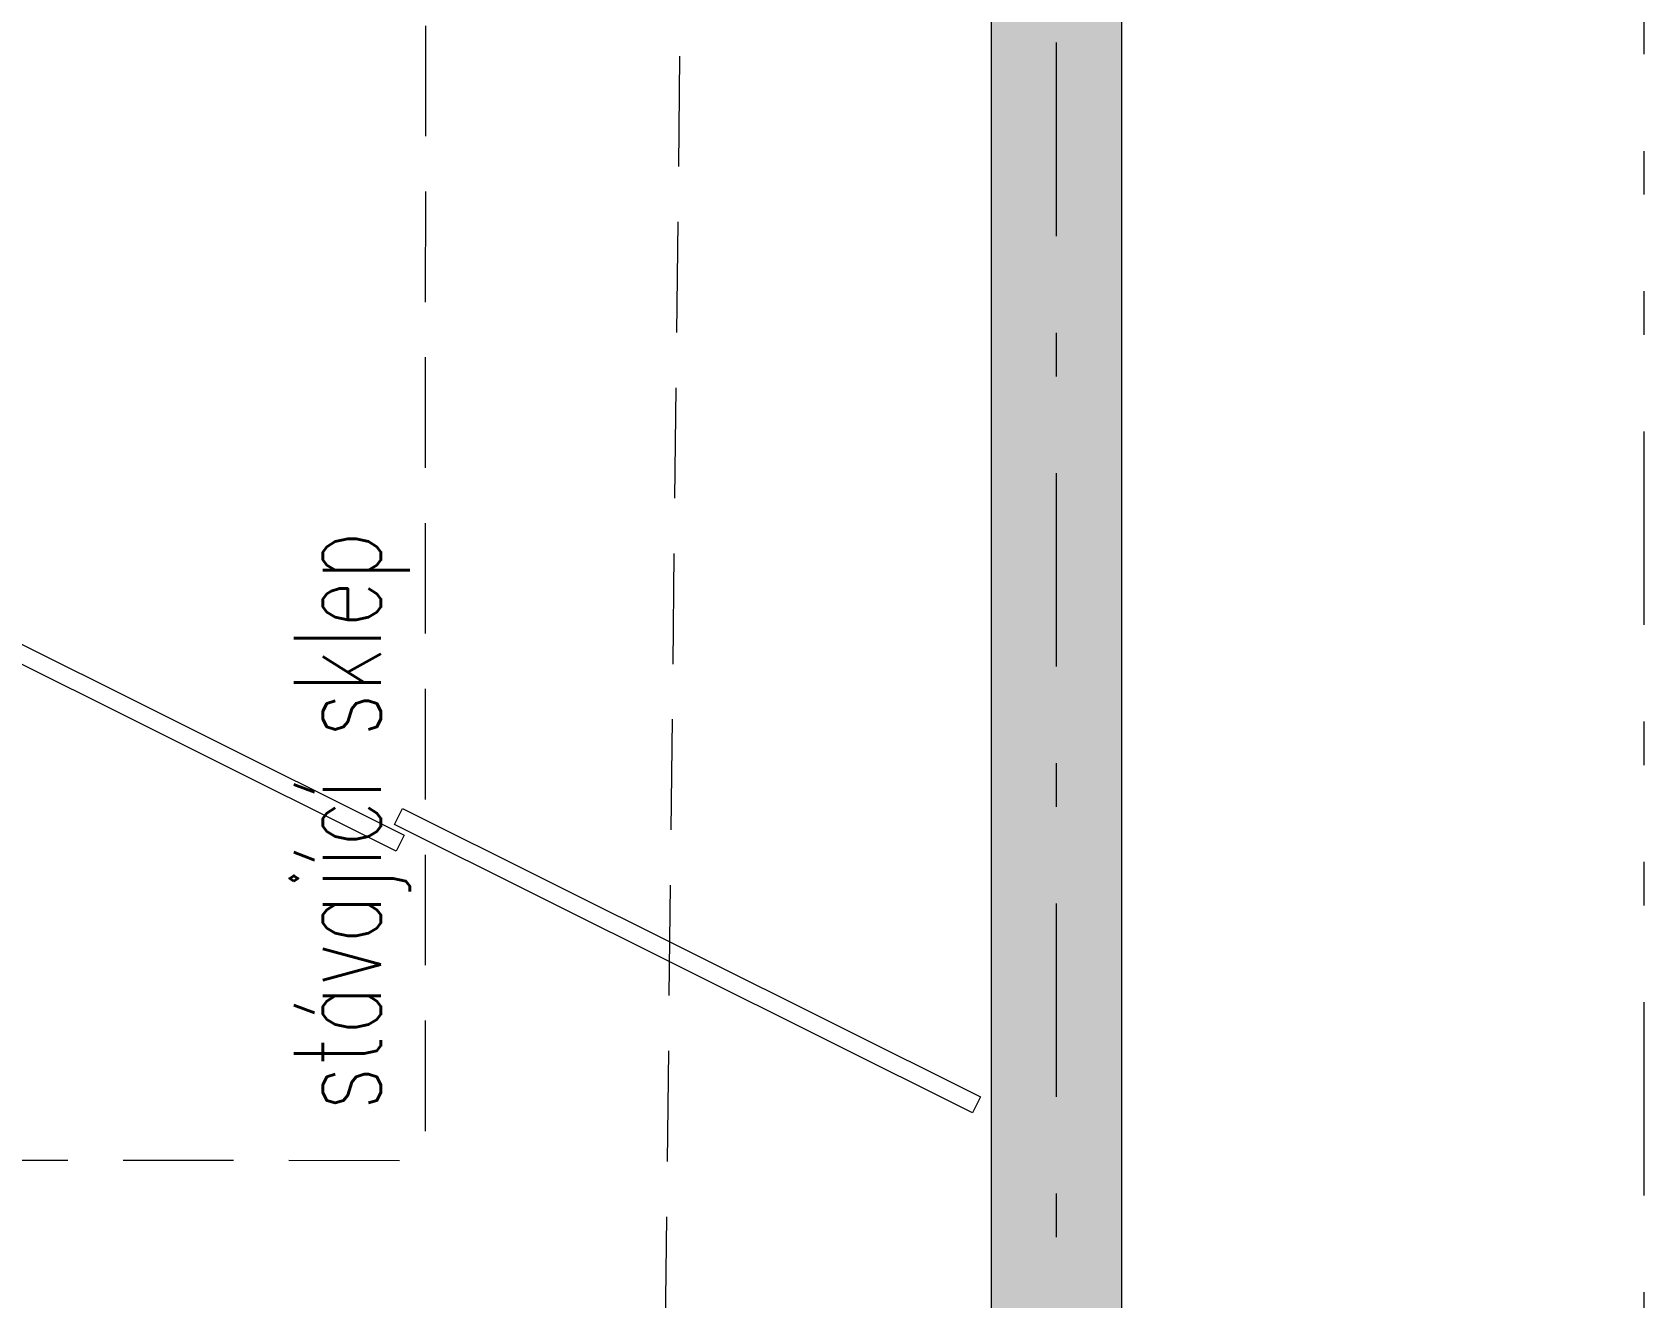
# Model space of a CAD drawing. Header units: metres. Extents: x -45 to 1930, y -347 to 488.
# Drawn here: x -15.806 to -12.103, y -29.248 to -26.34 of the extents above; entities that cross this region are included whole.
import ezdxf

# ---------------------------------------------------------------- set-up
doc = ezdxf.new("R2010")
doc.units = ezdxf.units.M
for name, pattern in [('GETRENNT', [31.75, 12.7, -6.35, 0, -6.35, 0, -6.35]), ('ČERCHOVANÁ', [25.4, 12.7, -6.35, 0, -6.35]), ('ČÁRKOVANÁ', [19.05, 12.7, -6.35])]:
    doc.linetypes.add(name, pattern=pattern)
doc.layers.add('FLOATINGWINDOWS', color=2, linetype='Continuous', plot=False)
for name, color, linetype in [('OSA', 7, 'ČERCHOVANÁ'), ('popis', 6, 'Continuous'), ('SRAFY', 3, 'Continuous'), ('zariz.predmety', 203, 'Continuous'), ('ZDIVO', 1, 'Continuous')]:
    doc.layers.add(name, color=color, linetype=linetype)
doc.styles.add('ROMANS', font='romans.shx', dxfattribs={"width": 0.7})

msp = doc.modelspace()

# ---------------------------------------------------------------- hatches: boundary and pattern name
at = {"layer": 'SRAFY', "linetype": 'Continuous', "lineweight": 0}
h = msp.add_hatch(color=256, dxfattribs=at)
h.paths.add_polyline_path([(-17.772471, -25.857673), (-17.772419, -25.707673), (-18.452857, -25.707673), (-18.452857, -25.857673)])
h.paths.add_polyline_path([(-17.172471, -25.857673), (-17.172419, -25.707673), (-17.772419, -25.707673), (-17.772471, -25.857673)])
h.paths.add_polyline_path([(-17.172523, -26.007673), (-17.172471, -25.857673), (-17.772471, -25.857673), (-17.772523, -26.007673)])
h.paths.add_polyline_path([(-17.772523, -26.007673), (-17.772471, -25.857673), (-18.452857, -25.857673), (-18.452857, -26.007673)])
h.paths.add_polyline_path([(-14.902419, -25.707673), (-14.902471, -25.857673), (-14.312325, -25.857673), (-14.310621, -25.707673)])
h.paths.add_polyline_path([(-14.31403, -26.007673), (-14.312325, -25.857673), (-14.902471, -25.857673), (-14.902523, -26.007673)])
h.paths.add_polyline_path([(-13.452857, -25.857673), (-13.452857, -25.707673), (-14.310621, -25.707673), (-14.312325, -25.857673)])
h.paths.add_polyline_path([(-13.602857, -26.007673), (-13.602857, -29.606209, -0.41421356), (-13.452857, -29.456209), (-13.452857, -25.857673), (-14.312325, -25.857673), (-14.31403, -26.007673)])
h.paths.add_polyline_path([(-13.452857, -29.456209, -0.41421356), (-13.302857, -29.606209), (-13.302857, -25.857673), (-13.452857, -25.857673)])
h.paths.add_polyline_path([(-13.602857, -35.016919), (-13.302857, -35.166604), (-13.302857, -29.606209, -1), (-13.602857, -29.606209)])

# ---------------------------------------------------------------- linework, layer by layer
at = {"layer": 'FLOATINGWINDOWS', "linetype": 'Continuous', "lineweight": 0, "flags": 128}
msp.add_lwpolyline([(-23.602857, -30.027423), (-23.602857, -17.752723), (-19.552857, -17.757673), (-19.559079, -15.157688), (-13.302857, -15.157688), (-13.302857, -35.166604)], close=True, dxfattribs=at)
at = {"layer": 'OSA', "color": 253, "lineweight": 0, "ltscale": 0.035}
msp.add_line((-13.452857, -7.572646), (-13.452857, -36.635005), dxfattribs=at)
at = {"layer": 'OSA', "linetype": 'Continuous', "lineweight": 0}
for points in [[(-16.439326, -27.44254), (-14.951826, -28.184728), (-14.97022, -28.221594), (-16.45772, -27.479406)], [(-14.955594, -28.123087), (-13.626986, -28.785995), (-13.64538, -28.822861), (-14.973988, -28.159952)]]:
    msp.add_lwpolyline(points, close=True, dxfattribs=at)
at = {"layer": 'zariz.predmety', "linetype": 'ČÁRKOVANÁ', "lineweight": 0, "ltscale": 0.02, "flags": 128}
for points in [[(-15.537368, -24.962466), (-14.302159, -24.962897), (-14.353742, -29.502879), (-15.943742, -29.502325), (-15.944666, -32.152325), (-21.214666, -32.150487), (-21.214122, -30.590487), (-19.494162, -30.591087), (-17.774122, -30.591687), (-17.773554, -28.961687), (-17.772159, -24.961687), (-16.537368, -24.962118), (-16.537368, -25.562292)], [(-14.902368, -25.562688), (-14.903543, -28.932688), (-16.263543, -28.932213), (-16.264035, -30.342213), (-16.114035, -30.342265), (-16.114345, -31.232265), (-16.264345, -31.232213), (-16.264555, -31.832213), (-18.786986, -31.831333), (-19.311665, -30.91115), (-17.174234, -30.911896), (-17.172368, -25.561896), (-16.537368, -25.562118)]]:
    msp.add_lwpolyline(points, dxfattribs=at)
at = {"layer": 'ZDIVO', "linetype": 'GETRENNT', "lineweight": 0, "ltscale": 0.035}
msp.add_line((-12.102857, -10.210871), (-12.102857, -35.615123), dxfattribs=at)
at = {"layer": 'ZDIVO', "linetype": 'Continuous', "lineweight": 0}
for p, q in [((-13.302857, -25.707673), (-13.302857, -35.166604)), ((-13.602857, -26.007673), (-13.602857, -35.016919))]:
    msp.add_line(p, q, dxfattribs=at)

# ---------------------------------------------------------------- texts
at = {"layer": 'popis', "linetype": 'Continuous', "lineweight": 0, "insert": (-15.205008, -28.818134), "char_height": 0.2, "width": 2.0828564, "attachment_point": 1, "rotation": 90, "style": 'ROMANS'}
msp.add_mtext('stávající sklep', dxfattribs=at)

doc.saveas('drawing.dxf')
